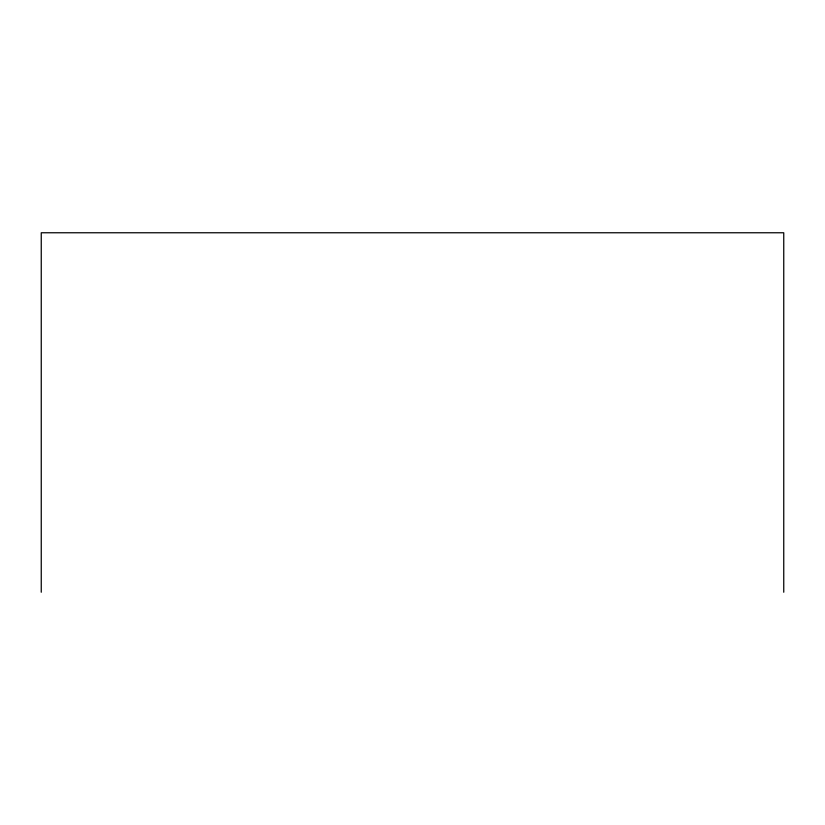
<?xml version="1.0" encoding="UTF-8"?>
<svg xmlns="http://www.w3.org/2000/svg" width="825" height="825" viewBox="0 0 825 825"><rect width="100%" height="100%" fill="white"/><g stroke="black" fill="none" stroke-linecap="round" stroke-linejoin="round"><path stroke-width="1.24" d="M783.75 592.237L783.75 232.763L41.25 232.763L41.25 592.237"/></g></svg>
